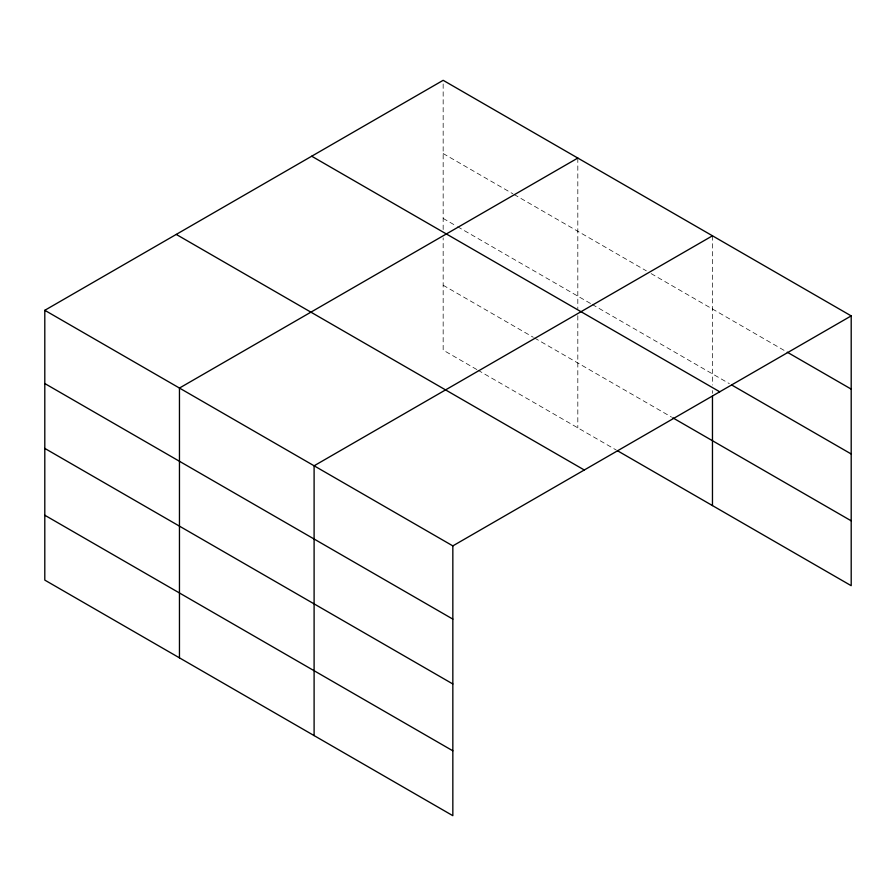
<?xml version="1.0" encoding="UTF-8"?>
<svg xmlns="http://www.w3.org/2000/svg" width="896" height="896" viewBox="0 0 896 896"><rect width="100%" height="100%" fill="white"/><g stroke="black" fill="none" stroke-linecap="round" stroke-linejoin="round"><path stroke-width="0.67" stroke-dasharray="4.48 3.36" d="M443.162 229.544L443.162 80.315M443.162 153.541L512.893 193.794M514.091 194.488L646.341 270.838M651.157 273.616L786.061 351.501M443.162 218.411L456.389 226.038M457.587 226.733L591.035 303.778M592.245 304.472L729.355 383.645M443.162 285.242L533.333 337.299M534.531 337.994L671.586 417.122M476.829 369.544L443.162 350.112L443.162 237.899M478.027 370.238L616.291 450.061M712.466 235.805L712.466 385.022M712.466 390.6L712.466 393.378M577.819 158.054L577.819 308.683M577.819 315.638L577.819 427.851"/><path stroke-width="1.34" d="M44.8 310.307L452.838 545.888L452.838 815.685L44.8 580.104L44.8 310.307L443.162 80.315L851.2 315.896L851.2 585.693L617.49 450.755M577.819 158.054L179.458 388.058L179.458 657.843M712.466 235.805L314.104 465.797L314.104 735.582M452.838 545.888L851.2 315.896M787.259 352.206L851.2 389.11M731.774 385.034L851.2 453.981M311.707 156.218L719.746 391.798M672.795 417.816L851.2 520.822M176.254 234.416L584.293 469.997M44.8 383.533L452.838 619.114M44.8 448.403L452.838 683.973M44.8 515.234L452.838 750.814M712.466 396.166L712.466 505.59"/></g></svg>
